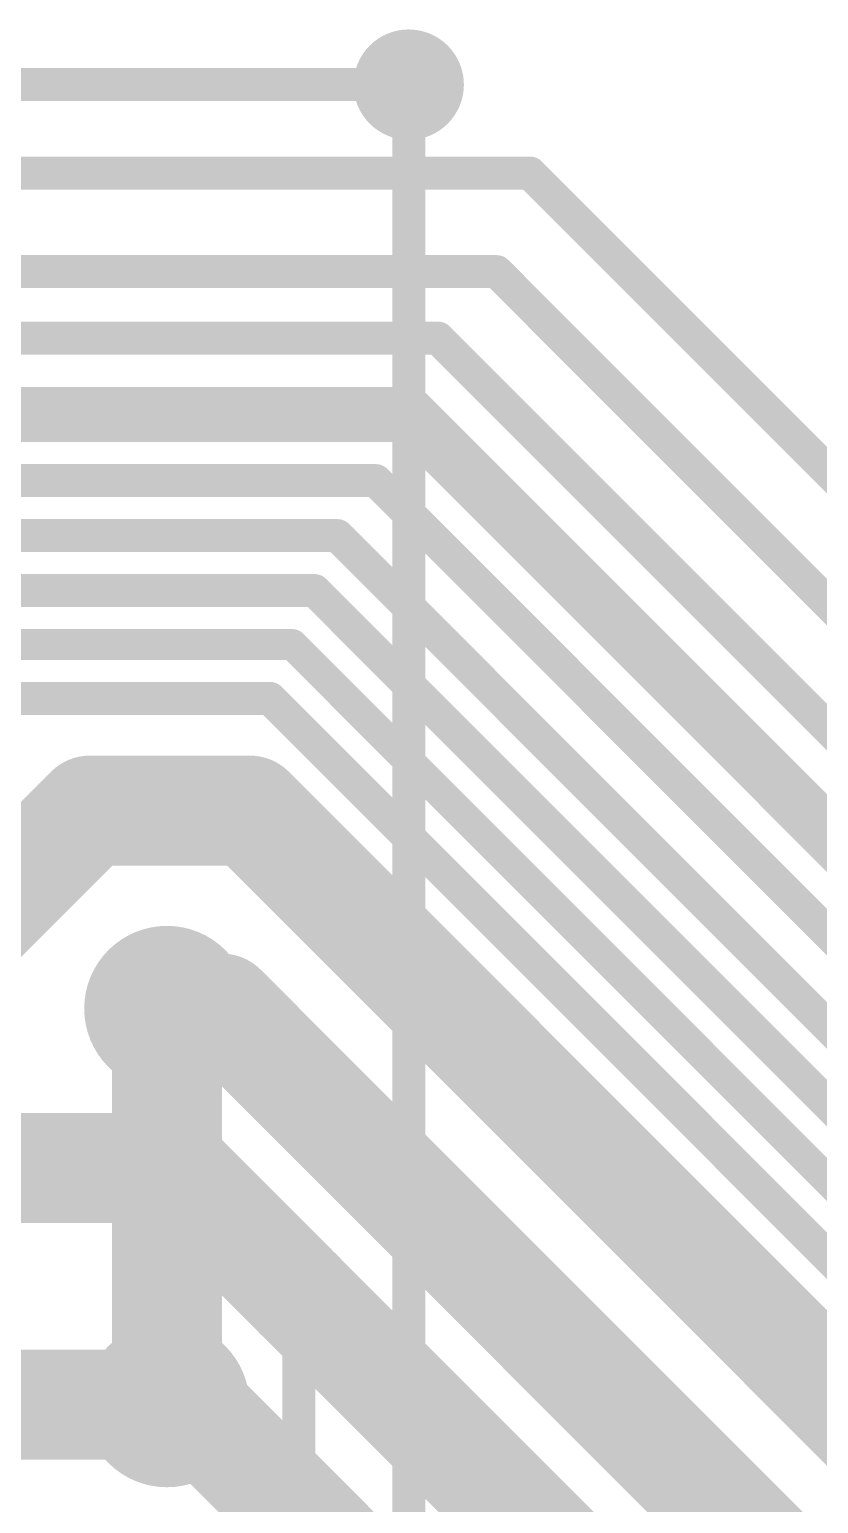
# Model space of a CAD drawing. Header units: millimetres. Extents: x 29 to 180, y 30 to 200.
# Drawn here: x 77.05 to 84.23, y 120 to 133.4 of the extents above; entities that cross this region are included whole.
import ezdxf

# ---------------------------------------------------------------- set-up
doc = ezdxf.new("R2010")
doc.units = ezdxf.units.MM
for name, color, linetype in [('BottomLayer', 5, 'Continuous'), ('BottomSolder', 6, 'Continuous'), ('MultiLayer', 9, 'Continuous'), ('TopLayer', 1, 'Continuous'), ('TopSolder', 216, 'Continuous'), ('ViaHoleLayer', 16, 'Continuous')]:
    doc.layers.add(name, color=color, linetype=linetype)

msp = doc.modelspace()

# ---------------------------------------------------------------- linework, layer by layer
at = {"layer": 'BottomLayer'}
for points, const_width in [([(80.3, 132.9, 1), (80.7, 132.9, 1)], 0.4), ([(80.425, 132.9, 1), (80.575, 132.9, 1)], 0.15), ([(77.975, 124.5, 1), (78.625, 124.5, 1)], 0.65), ([(78.05, 124.5, 1), (78.55, 124.5, 1)], 0.5), ([(79.3, 121.9, 1), (79.7, 121.9, 1)], 0.4), ([(79.425, 121.9, 1), (79.575, 121.9, 1)], 0.15), ([(77.975, 120.9, 1), (78.625, 120.9, 1)], 0.65), ([(78.05, 120.9, 1), (78.55, 120.9, 1)], 0.5)]:
    msp.add_lwpolyline(points, format="xyb", close=True, dxfattribs=dict(at, const_width=const_width))
for points, const_width in [([(80.5, 103.5), (80.5, 132.9)], 0.3), ([(78.3, 120.9), (78.3, 124.5)], 1), ([(79.5, 119), (79.5, 121.9)], 0.3)]:
    msp.add_lwpolyline(points, dxfattribs=dict(at, const_width=const_width))
at = {"layer": 'BottomSolder'}
for points, const_width in [([(80.249, 132.9, 1), (80.751, 132.9, 1)], 0.502), ([(77.924, 124.5, 1), (78.676, 124.5, 1)], 0.752), ([(79.249, 121.9, 1), (79.751, 121.9, 1)], 0.502), ([(77.924, 120.9, 1), (78.676, 120.9, 1)], 0.752)]:
    msp.add_lwpolyline(points, format="xyb", close=True, dxfattribs=dict(at, const_width=const_width))
at = {"layer": 'MultiLayer'}
for points, const_width in [([(80.3, 132.9, 1), (80.7, 132.9, 1)], 0.4), ([(77.975, 124.5, 1), (78.625, 124.5, 1)], 0.65), ([(79.3, 121.9, 1), (79.7, 121.9, 1)], 0.4), ([(77.975, 120.9, 1), (78.625, 120.9, 1)], 0.65)]:
    msp.add_lwpolyline(points, format="xyb", close=True, dxfattribs=dict(at, const_width=const_width))
at = {"layer": 'TopLayer'}
for points, const_width in [([(80.3, 132.9, 1), (80.7, 132.9, 1)], 0.4), ([(80.425, 132.9, 1), (80.575, 132.9, 1)], 0.15), ([(81.529, 132.096, 1), (81.679, 132.096, 1)], 0.15), ([(81.529, 132.096, 1), (81.679, 132.096, 1)], 0.15), ([(81.225, 131.2, 1), (81.375, 131.2, 1)], 0.15), ([(81.225, 131.2, 1), (81.375, 131.2, 1)], 0.15), ([(80.692, 130.596, 1), (80.842, 130.596, 1)], 0.15), ([(80.692, 130.596, 1), (80.842, 130.596, 1)], 0.15), ([(80.375, 129.9, 1), (80.625, 129.9, 1)], 0.25), ([(80.375, 129.9, 1), (80.625, 129.9, 1)], 0.25), ([(80.125, 129.3, 1), (80.275, 129.3, 1)], 0.15), ([(80.125, 129.3, 1), (80.275, 129.3, 1)], 0.15), ([(79.776, 128.8, 1), (79.926, 128.8, 1)], 0.15), ([(79.776, 128.8, 1), (79.926, 128.8, 1)], 0.15), ([(79.569, 128.3, 1), (79.719, 128.3, 1)], 0.15), ([(79.569, 128.3, 1), (79.719, 128.3, 1)], 0.15), ([(79.371, 127.81, 1), (79.511, 127.81, 1)], 0.14), ([(79.371, 127.81, 1), (79.511, 127.81, 1)], 0.14), ([(79.163, 127.32, 1), (79.313, 127.32, 1)], 0.15), ([(79.163, 127.32, 1), (79.313, 127.32, 1)], 0.15), ([(77.35, 126.3, 1), (77.85, 126.3, 1)], 0.5), ([(77.35, 126.3, 1), (77.85, 126.3, 1)], 0.5), ([(78.806, 126.3, 1), (79.306, 126.3, 1)], 0.5), ([(78.806, 126.3, 1), (79.306, 126.3, 1)], 0.5), ([(77.975, 124.5, 1), (78.625, 124.5, 1)], 0.65), ([(78.05, 124.5, 1), (78.55, 124.5, 1)], 0.5), ([(78.55, 124.5, 1), (79.05, 124.5, 1)], 0.5), ([(78.55, 124.5, 1), (79.05, 124.5, 1)], 0.5), ([(78.1, 123.05, 1), (78.6, 123.05, 1)], 0.5), ([(78.1, 123.05, 1), (78.6, 123.05, 1)], 0.5), ([(79.25, 121.9, 1), (79.75, 121.9, 1)], 0.5), ([(79.25, 121.9, 1), (79.75, 121.9, 1)], 0.5), ([(79.3, 121.9, 1), (79.7, 121.9, 1)], 0.4), ([(77.975, 120.9, 1), (78.625, 120.9, 1)], 0.65), ([(78.05, 120.9, 1), (78.55, 120.9, 1)], 0.5), ([(78.05, 120.9, 1), (78.55, 120.9, 1)], 0.5), ([(78.25, 120.9, 1), (78.75, 120.9, 1)], 0.5), ([(78.25, 120.9, 1), (78.75, 120.9, 1)], 0.5)]:
    msp.add_lwpolyline(points, format="xyb", close=True, dxfattribs=dict(at, const_width=const_width))
for points, const_width in [([(76.344, 132.9), (80.5, 132.9)], 0.3), ([(76.441, 132.096), (81.604, 132.096)], 0.3), ([(81.604, 132.096), (85.2, 128.5)], 0.3), ([(76.2, 131.2), (81.3, 131.2)], 0.3), ([(81.3, 131.2), (85.2, 127.3)], 0.3), ([(75.504, 130.596), (80.767, 130.596)], 0.3), ([(80.767, 130.596), (85.238, 126.125)], 0.3), ([(75, 129.9), (80.5, 129.9)], 0.5), ([(80.5, 129.9), (85.7, 124.7)], 0.5), ([(74.1, 129.3), (80.2, 129.3)], 0.3), ([(80.2, 129.3), (85.6, 123.9)], 0.3), ([(73.393, 128.8), (79.851, 128.8)], 0.3), ([(79.851, 128.8), (85.38, 123.271)], 0.3), ([(72.7, 128.3), (79.644, 128.3)], 0.3), ([(79.644, 128.3), (85.173, 122.771)], 0.3), ([(71.79, 127.81), (79.441, 127.81)], 0.28), ([(79.441, 127.81), (84.97, 122.281)], 0.28), ([(71.18, 127.32), (79.238, 127.32)], 0.3), ([(79.238, 127.32), (85.048, 121.51)], 0.3), ([(76.5, 125.2), (77.6, 126.3)], 1), ([(77.6, 126.3), (79.056, 126.3)], 1), ([(79.056, 126.3), (84.756, 120.6)], 1), ([(78.3, 124.5), (78.8, 124.5)], 1), ([(78.8, 124.5), (84.096, 119.204)], 1), ([(76.5, 123.05), (78.35, 123.05)], 1), ([(78.35, 123.05), (79.5, 121.9)], 1), ([(79.5, 121.9), (83.7, 117.7)], 1), ([(76, 120.9), (78.3, 120.9)], 1), ([(78.3, 120.9), (78.5, 120.9)], 1), ([(78.5, 120.9), (83.4, 116)], 1)]:
    msp.add_lwpolyline(points, dxfattribs=dict(at, const_width=const_width))
at = {"layer": 'TopSolder'}
for points, const_width in [([(80.249, 132.9, 1), (80.751, 132.9, 1)], 0.502), ([(77.924, 124.5, 1), (78.676, 124.5, 1)], 0.752), ([(79.249, 121.9, 1), (79.751, 121.9, 1)], 0.502), ([(77.924, 120.9, 1), (78.676, 120.9, 1)], 0.752)]:
    msp.add_lwpolyline(points, format="xyb", close=True, dxfattribs=dict(at, const_width=const_width))
at = {"layer": 'ViaHoleLayer'}
for points, const_width in [([(80.375, 132.9, 1), (80.625, 132.9, 1)], 0.25), ([(78.125, 124.5, 1), (78.475, 124.5, 1)], 0.35), ([(79.375, 121.9, 1), (79.625, 121.9, 1)], 0.25), ([(78.125, 120.9, 1), (78.475, 120.9, 1)], 0.35)]:
    msp.add_lwpolyline(points, format="xyb", close=True, dxfattribs=dict(at, const_width=const_width))

doc.saveas('drawing.dxf')
